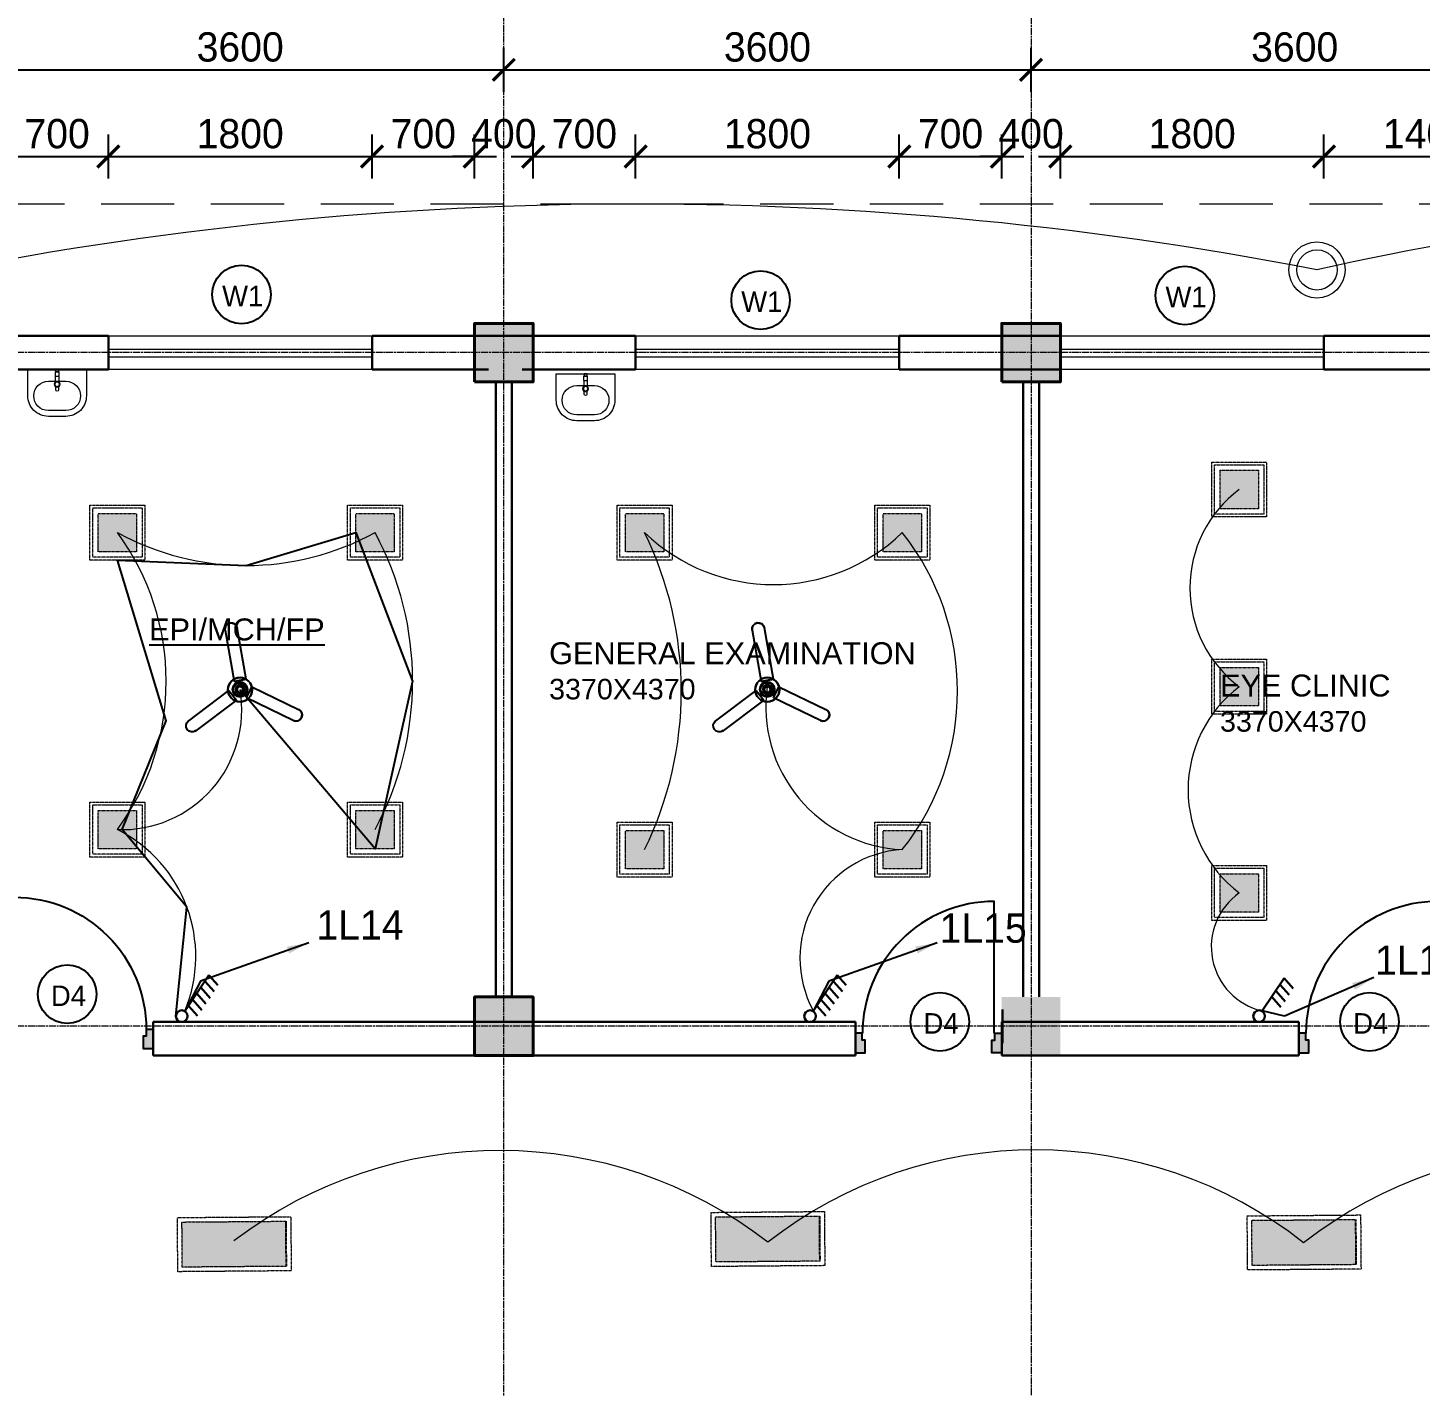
# Model space of a CAD drawing. Header units: inches. Extents: x -3071 to 2534411, y -17796 to 388172.
# Drawn here: x 1611101 to 1620608, y 361791 to 371067 of the extents above; entities that cross this region are included whole.
import ezdxf
from ezdxf.enums import TextEntityAlignment as Align

# ---------------------------------------------------------------- set-up
doc = ezdxf.new("R2010")
doc.units = ezdxf.units.IN
doc.header["$MEASUREMENT"] = 0
for name, pattern in [('ACAD_ISO08W100', [36, 24, -3, 6, -3]), ('CENTER', [2, 1.25, -0.25, 0.25, -0.25]), ('DASHED', [0.75, 0.5, -0.25])]:
    doc.linetypes.add(name, pattern=pattern)
for name, color, linetype, lineweight in [('001-Archi-Opening Tags', 14, 'Continuous', 25), ('001-Archi-Sanitary', 130, 'Continuous', 5), ('002-Archi- Opening', 90, 'Continuous', 25), ('1 LIGHT N SWITCH', 3, 'Continuous', 25), ('A .4 col', 5, 'Continuous', 40), ('A 0.13 dw', 3, 'Continuous', 13), ('A 0.13 IND DIM', 240, 'Continuous', 13), ('cen', 50, 'ACAD_ISO08W100', 5), ('conduit Light & fan City', 30, 'Continuous', 5), ('dotted line', 1, 'DASHED', 9), ('p1 walls stone outline', 4, 'Continuous', 30), ('Switches', 173, 'Continuous', 15), ('text', 7, 'Continuous', 25)]:
    doc.layers.add(name, color=color, linetype=linetype, lineweight=lineweight)
for name, color, linetype in [('1 x 4 recessed', 80, 'CENTER'), ('2 x 11 recessed', 60, 'CENTER'), ('ceilling fan', 3, 'Continuous'), ('emergencylight', 1, 'Continuous'), ('Wires', 1, 'Continuous')]:
    doc.layers.add(name, color=color, linetype=linetype)
doc.styles.add('AERIAL', font='arial.ttf', dxfattribs={"height": 10})
doc.styles.add('Archi 100', font='GOTHIC.TTF', dxfattribs={"height": 200})
doc.styles.add('CG', font='GOTHIC.TTF', dxfattribs={"height": 40})
doc.dimstyles.new('Archi 100', dxfattribs={"dimtxt": 200, "dimasz": 150, "dimexe": 150, "dimexo": 300, "dimgap": 50, "dimtad": 1, "dimdec": 0, "dimrnd": 5, "dimzin": 0, "dimdsep": 46, "dimtxsty": 'Archi 100', "dimblk": 'ARCHTICK', "dimcen": 0.09, "dimdle": 150, "dimclrd": 256, "dimclre": 256, "dimclrt": 256, "dimadec": 0, "dimazin": 0, "dimtfac": 1, "dimtdec": 0, "dimtix": 1, "dimtofl": 0, "dimtmove": 0, "dimatfit": 3, "dimfxl": 150, "dimfxlon": 1, "dimtolj": 1, "dimtzin": 0, "dimlwd": -1, "dimlwe": -1, "dimarcsym": 0})

# ---------------------------------------------------------------- blocks, each defined once
blk = doc.blocks.new('W2')
at = {"layer": 'A 0.13 dw'}
for points in [[(143910.2, 195588.6), (143910.2, 195358.6), (142110.3, 195358.6), (142110.3, 195588.6)], [(142110.3, 195445.8), (143910.2, 195445.8), (143910.2, 195495.8), (142110.3, 195495.8)]]:
    blk.add_lwpolyline(points, close=True, dxfattribs=at)
blk = doc.blocks.new('window tag')
blk.add_circle((0, 0), 200)
at = {"style": 'Archi 100', "flags": 1}
for tag, p in [('WIDTH', (15, 174.5)), ('HEIGHT', (-4.5, -348.5))]:
    blk.add_attdef(tag, p, '', height=200, dxfattribs=at)
at = {"style": 'Archi 100'}
blk.add_attdef('SYMBOL', text='', height=200, dxfattribs=at).set_placement((8, -10.5), align=Align.MIDDLE_CENTER)
blk = doc.blocks.new('tap bib short neck plan')
at = {"linetype": 'Continuous'}
blk.add_lwpolyline([(38.8, 10.5), (0, 10.5), (0, -10.5), (38.8, -10.5)], dxfattribs=at)
blk.add_lwpolyline([(74, -8.5), (94.9, -8.5, 1), (94.9, 8.5), (74, 8.5)], format="xyb", dxfattribs=at)
for radius in [20, 15]:
    blk.add_circle((55.9, 0), radius, dxfattribs=at)
blk = doc.blocks.new('washbasin plan 0400w with tap')
blk.add_lwpolyline([(60, 320, -0.312376), (60, 320), (-60, 320, 0.414214), (-200, 180), (-200, 0), (200, 0), (200, 180, 0.414214)], format="xyb", close=True)
blk.add_lwpolyline([(10.5, 80), (60, 80, 1), (60, 280), (-60, 280, 1), (-60, 80), (-10.5, 80)], format="xyb")
at = {"linetype": 'Continuous'}
for points in [[(-13.5, 45.1), (13.5, 45.1), (13.5, 15.1), (-13.5, 15.1)], [(-10.5, 15.1), (10.5, 15.1), (10.5, 0), (-10.5, 0)]]:
    blk.add_lwpolyline(points, close=True, dxfattribs=at)
at = {"ltscale": 100, "rotation": 90}
blk.add_blockref('tap bib short neck plan', (0, 45.1), dxfattribs=at)
blk = doc.blocks.new('*U718')
at = {"ltscale": 100}
for points in [[(5, 50), (5, -50), (55, -50), (55, 15), (40, 15), (40, 50)], [(745, 50), (745, -50), (695, -50), (695, 15), (710, 15), (710, 50)]]:
    blk.add_hatch(color=256, dxfattribs=at).paths.add_polyline_path(points)
blk.add_lwpolyline([(43, 50), (43, 716, -0.414214), (709, 50)], format="xyb", dxfattribs=at)
for points in [[(5, 50), (5, -50), (55, -50), (55, 15), (40, 15), (40, 50)], [(745, 50), (745, -50), (695, -50), (695, 15), (710, 15), (710, 50)]]:
    blk.add_lwpolyline(points, close=True)
blk = doc.blocks.new('_ArchTick')
at = {"color": 0, "linetype": 'ByBlock', "const_width": 0.15}
blk.add_lwpolyline([(-0.5, -0.5), (0.5, 0.5)], dxfattribs=at)
blk = doc.blocks.new('*D812')
at = {"transparency": 16777216}
for p, q in [((1610951.2, 370037.9), (1610951.2, 370337.9)), ((1611651.3, 370037.9), (1611651.3, 370337.9)), ((1610801.2, 370187.9), (1611801.3, 370187.9))]:
    blk.add_line(p, q, dxfattribs=at)
at = {"layer": 'Defpoints', "color": 0, "transparency": 16777216}
for p in [(1611651.3, 370187.9), (1610951.2, 369048.6), (1611651.3, 368963.6)]:
    blk.add_point(p, dxfattribs=at)
at = {"transparency": 16777216, "xscale": 150, "yscale": 150, "zscale": 150, "rotation": 180}
blk.add_blockref('_ArchTick', (1610951.2, 370187.9), dxfattribs=at)
at = {"transparency": 16777216, "xscale": 150, "yscale": 150, "zscale": 150}
blk.add_blockref('_ArchTick', (1611651.3, 370187.9), dxfattribs=at)
at = {"transparency": 16777216, "insert": (1611301.2, 370342.9), "char_height": 200, "attachment_point": 5, "style": 'Archi 100'}
blk.add_mtext('\\A1;700', dxfattribs=at)
blk = doc.blocks.new('*D813')
at = {"transparency": 16777216}
for p, q in [((1611651.3, 370037.9), (1611651.3, 370337.9)), ((1613451.2, 370037.9), (1613451.2, 370337.9)), ((1611501.3, 370187.9), (1613601.2, 370187.9))]:
    blk.add_line(p, q, dxfattribs=at)
at = {"layer": 'Defpoints', "color": 0, "transparency": 16777216}
for p in [(1613451.2, 370187.9), (1611651.3, 368963.6), (1613451.2, 368963.6)]:
    blk.add_point(p, dxfattribs=at)
at = {"transparency": 16777216, "xscale": 150, "yscale": 150, "zscale": 150, "rotation": 180}
blk.add_blockref('_ArchTick', (1611651.3, 370187.9), dxfattribs=at)
at = {"transparency": 16777216, "xscale": 150, "yscale": 150, "zscale": 150}
blk.add_blockref('_ArchTick', (1613451.2, 370187.9), dxfattribs=at)
at = {"transparency": 16777216, "insert": (1612551.2, 370342.9), "char_height": 200, "attachment_point": 5, "style": 'Archi 100'}
blk.add_mtext('\\A1;1800', dxfattribs=at)
blk = doc.blocks.new('*D814')
at = {"transparency": 16777216}
for p, q in [((1613451.2, 370037.9), (1613451.2, 370337.9)), ((1614151.2, 370037.9), (1614151.2, 370337.9)), ((1613301.2, 370187.9), (1614301.2, 370187.9))]:
    blk.add_line(p, q, dxfattribs=at)
at = {"layer": 'Defpoints', "color": 0, "transparency": 16777216}
for p in [(1614151.2, 370187.9), (1614151.2, 369048.6), (1613451.2, 368963.6)]:
    blk.add_point(p, dxfattribs=at)
at = {"transparency": 16777216, "xscale": 150, "yscale": 150, "zscale": 150, "rotation": 180}
blk.add_blockref('_ArchTick', (1613451.2, 370187.9), dxfattribs=at)
at = {"transparency": 16777216, "xscale": 150, "yscale": 150, "zscale": 150}
blk.add_blockref('_ArchTick', (1614151.2, 370187.9), dxfattribs=at)
at = {"transparency": 16777216, "insert": (1613801.2, 370342.9), "char_height": 200, "attachment_point": 5, "style": 'Archi 100'}
blk.add_mtext('\\A1;700', dxfattribs=at)
blk = doc.blocks.new('*D815')
at = {"transparency": 16777216}
for p, q in [((1614151.2, 370037.9), (1614151.2, 370337.9)), ((1614551.2, 370037.9), (1614551.2, 370337.9)), ((1614151.2, 370187.9), (1614001.2, 370187.9)), ((1614551.2, 370187.9), (1614701.2, 370187.9))]:
    blk.add_line(p, q, dxfattribs=at)
at = {"layer": 'Defpoints', "color": 0, "transparency": 16777216}
for p in [(1614551.2, 370187.9), (1614151.2, 369048.6), (1614551.2, 369048.6)]:
    blk.add_point(p, dxfattribs=at)
at = {"transparency": 16777216, "xscale": 150, "yscale": 150, "zscale": 150}
blk.add_blockref('_ArchTick', (1614151.2, 370187.9), dxfattribs=at)
at = {"transparency": 16777216, "xscale": 150, "yscale": 150, "zscale": 150, "rotation": 180}
blk.add_blockref('_ArchTick', (1614551.2, 370187.9), dxfattribs=at)
at = {"transparency": 16777216, "insert": (1614351.2, 370342.9), "char_height": 200, "attachment_point": 5, "style": 'Archi 100'}
blk.add_mtext('\\A1;400', dxfattribs=at)
blk = doc.blocks.new('*D816')
at = {"transparency": 16777216}
for p, q in [((1614551.2, 370037.9), (1614551.2, 370337.9)), ((1615251.2, 370037.9), (1615251.2, 370337.9)), ((1614401.2, 370187.9), (1615401.2, 370187.9))]:
    blk.add_line(p, q, dxfattribs=at)
at = {"layer": 'Defpoints', "color": 0, "transparency": 16777216}
for p in [(1615251.2, 370187.9), (1614551.2, 369048.6), (1615251.2, 368963.6)]:
    blk.add_point(p, dxfattribs=at)
at = {"transparency": 16777216, "xscale": 150, "yscale": 150, "zscale": 150, "rotation": 180}
blk.add_blockref('_ArchTick', (1614551.2, 370187.9), dxfattribs=at)
at = {"transparency": 16777216, "xscale": 150, "yscale": 150, "zscale": 150}
blk.add_blockref('_ArchTick', (1615251.2, 370187.9), dxfattribs=at)
at = {"transparency": 16777216, "insert": (1614901.2, 370342.9), "char_height": 200, "attachment_point": 5, "style": 'Archi 100'}
blk.add_mtext('\\A1;700', dxfattribs=at)
blk = doc.blocks.new('*D817')
at = {"transparency": 16777216}
for p, q in [((1615251.2, 370037.9), (1615251.2, 370337.9)), ((1617051.1, 370037.9), (1617051.1, 370337.9)), ((1615101.2, 370187.9), (1617201.1, 370187.9))]:
    blk.add_line(p, q, dxfattribs=at)
at = {"layer": 'Defpoints', "color": 0, "transparency": 16777216}
for p in [(1617051.1, 370187.9), (1615251.2, 368963.6), (1617051.1, 368963.6)]:
    blk.add_point(p, dxfattribs=at)
at = {"transparency": 16777216, "xscale": 150, "yscale": 150, "zscale": 150, "rotation": 180}
blk.add_blockref('_ArchTick', (1615251.2, 370187.9), dxfattribs=at)
at = {"transparency": 16777216, "xscale": 150, "yscale": 150, "zscale": 150}
blk.add_blockref('_ArchTick', (1617051.1, 370187.9), dxfattribs=at)
at = {"transparency": 16777216, "insert": (1616151.2, 370342.9), "char_height": 200, "attachment_point": 5, "style": 'Archi 100'}
blk.add_mtext('\\A1;1800', dxfattribs=at)
blk = doc.blocks.new('*D818')
at = {"transparency": 16777216}
for p, q in [((1617051.1, 370037.9), (1617051.1, 370337.9)), ((1617751.2, 370037.9), (1617751.2, 370337.9)), ((1616901.1, 370187.9), (1617901.2, 370187.9))]:
    blk.add_line(p, q, dxfattribs=at)
at = {"layer": 'Defpoints', "color": 0, "transparency": 16777216}
for p in [(1617751.2, 370187.9), (1617751.2, 369048.6), (1617051.1, 368963.6)]:
    blk.add_point(p, dxfattribs=at)
at = {"transparency": 16777216, "xscale": 150, "yscale": 150, "zscale": 150, "rotation": 180}
blk.add_blockref('_ArchTick', (1617051.1, 370187.9), dxfattribs=at)
at = {"transparency": 16777216, "xscale": 150, "yscale": 150, "zscale": 150}
blk.add_blockref('_ArchTick', (1617751.2, 370187.9), dxfattribs=at)
at = {"transparency": 16777216, "insert": (1617401.1, 370342.9), "char_height": 200, "attachment_point": 5, "style": 'Archi 100'}
blk.add_mtext('\\A1;700', dxfattribs=at)
blk = doc.blocks.new('*D819')
at = {"transparency": 16777216}
for p, q in [((1617751.2, 370037.9), (1617751.2, 370337.9)), ((1618151.2, 370037.9), (1618151.2, 370337.9)), ((1617751.2, 370187.9), (1617601.2, 370187.9)), ((1618151.2, 370187.9), (1618301.2, 370187.9))]:
    blk.add_line(p, q, dxfattribs=at)
at = {"layer": 'Defpoints', "color": 0, "transparency": 16777216}
for p in [(1618151.2, 370187.9), (1617751.2, 369048.6), (1618151.2, 369048.6)]:
    blk.add_point(p, dxfattribs=at)
at = {"transparency": 16777216, "xscale": 150, "yscale": 150, "zscale": 150}
blk.add_blockref('_ArchTick', (1617751.2, 370187.9), dxfattribs=at)
at = {"transparency": 16777216, "xscale": 150, "yscale": 150, "zscale": 150, "rotation": 180}
blk.add_blockref('_ArchTick', (1618151.2, 370187.9), dxfattribs=at)
at = {"transparency": 16777216, "insert": (1617951.2, 370342.9), "char_height": 200, "attachment_point": 5, "style": 'Archi 100'}
blk.add_mtext('\\A1;400', dxfattribs=at)
blk = doc.blocks.new('*D820')
at = {"transparency": 16777216}
for p, q in [((1618151.2, 370037.9), (1618151.2, 370337.9)), ((1619951, 370037.9), (1619951, 370337.9)), ((1618001.2, 370187.9), (1620101, 370187.9))]:
    blk.add_line(p, q, dxfattribs=at)
at = {"layer": 'Defpoints', "color": 0, "transparency": 16777216}
for p in [(1619951, 370187.9), (1618151.2, 369048.6), (1619951, 368963.6)]:
    blk.add_point(p, dxfattribs=at)
at = {"transparency": 16777216, "xscale": 150, "yscale": 150, "zscale": 150, "rotation": 180}
blk.add_blockref('_ArchTick', (1618151.2, 370187.9), dxfattribs=at)
at = {"transparency": 16777216, "xscale": 150, "yscale": 150, "zscale": 150}
blk.add_blockref('_ArchTick', (1619951, 370187.9), dxfattribs=at)
at = {"transparency": 16777216, "insert": (1619051.1, 370342.9), "char_height": 200, "attachment_point": 5, "style": 'Archi 100'}
blk.add_mtext('\\A1;1800', dxfattribs=at)
blk = doc.blocks.new('*D821')
at = {"transparency": 16777216}
for p, q in [((1619951, 370037.9), (1619951, 370337.9)), ((1621351.2, 370037.9), (1621351.2, 370337.9)), ((1619801, 370187.9), (1621501.2, 370187.9))]:
    blk.add_line(p, q, dxfattribs=at)
at = {"layer": 'Defpoints', "color": 0, "transparency": 16777216}
for p in [(1621351.2, 370187.9), (1621351.2, 369048.6), (1619951, 368963.6)]:
    blk.add_point(p, dxfattribs=at)
at = {"transparency": 16777216, "xscale": 150, "yscale": 150, "zscale": 150, "rotation": 180}
blk.add_blockref('_ArchTick', (1619951, 370187.9), dxfattribs=at)
at = {"transparency": 16777216, "xscale": 150, "yscale": 150, "zscale": 150}
blk.add_blockref('_ArchTick', (1621351.2, 370187.9), dxfattribs=at)
at = {"transparency": 16777216, "insert": (1620651.1, 370342.9), "char_height": 200, "attachment_point": 5, "style": 'Archi 100'}
blk.add_mtext('\\A1;1400', dxfattribs=at)
blk = doc.blocks.new('*D854')
at = {"transparency": 16777216}
for p, q in [((1610751.2, 370630.2), (1610751.2, 370930.2)), ((1614351.2, 370630.2), (1614351.2, 370930.2)), ((1610601.2, 370780.2), (1614501.2, 370780.2))]:
    blk.add_line(p, q, dxfattribs=at)
at = {"layer": 'Defpoints', "color": 0, "transparency": 16777216}
for p in [(1614351.2, 370780.2), (1610751.2, 369048.6), (1614351.2, 369048.6)]:
    blk.add_point(p, dxfattribs=at)
at = {"transparency": 16777216, "xscale": 150, "yscale": 150, "zscale": 150, "rotation": 180}
blk.add_blockref('_ArchTick', (1610751.2, 370780.2), dxfattribs=at)
at = {"transparency": 16777216, "xscale": 150, "yscale": 150, "zscale": 150}
blk.add_blockref('_ArchTick', (1614351.2, 370780.2), dxfattribs=at)
at = {"transparency": 16777216, "insert": (1612551.2, 370935.2), "char_height": 200, "attachment_point": 5, "style": 'Archi 100'}
blk.add_mtext('\\A1;3600', dxfattribs=at)
blk = doc.blocks.new('*D855')
at = {"transparency": 16777216}
for p, q in [((1614351.2, 370630.2), (1614351.2, 370930.2)), ((1617951.2, 370630.2), (1617951.2, 370930.2)), ((1614201.2, 370780.2), (1618101.2, 370780.2))]:
    blk.add_line(p, q, dxfattribs=at)
at = {"layer": 'Defpoints', "color": 0, "transparency": 16777216}
for p in [(1617951.2, 370780.2), (1614351.2, 369048.6), (1617951.2, 368146.3)]:
    blk.add_point(p, dxfattribs=at)
at = {"transparency": 16777216, "xscale": 150, "yscale": 150, "zscale": 150, "rotation": 180}
blk.add_blockref('_ArchTick', (1614351.2, 370780.2), dxfattribs=at)
at = {"transparency": 16777216, "xscale": 150, "yscale": 150, "zscale": 150}
blk.add_blockref('_ArchTick', (1617951.2, 370780.2), dxfattribs=at)
at = {"transparency": 16777216, "insert": (1616151.2, 370935.2), "char_height": 200, "attachment_point": 5, "style": 'Archi 100'}
blk.add_mtext('\\A1;3600', dxfattribs=at)
blk = doc.blocks.new('*D856')
at = {"transparency": 16777216}
for p, q in [((1617951.2, 370630.2), (1617951.2, 370930.2)), ((1621551.2, 370630.2), (1621551.2, 370930.2)), ((1617801.2, 370780.2), (1621701.2, 370780.2))]:
    blk.add_line(p, q, dxfattribs=at)
at = {"layer": 'Defpoints', "color": 0, "transparency": 16777216}
for p in [(1621551.2, 370780.2), (1617951.2, 369048.6), (1621551.2, 369048.6)]:
    blk.add_point(p, dxfattribs=at)
at = {"transparency": 16777216, "xscale": 150, "yscale": 150, "zscale": 150, "rotation": 180}
blk.add_blockref('_ArchTick', (1617951.2, 370780.2), dxfattribs=at)
at = {"transparency": 16777216, "xscale": 150, "yscale": 150, "zscale": 150}
blk.add_blockref('_ArchTick', (1621551.2, 370780.2), dxfattribs=at)
at = {"transparency": 16777216, "insert": (1619751.2, 370935.2), "char_height": 200, "attachment_point": 5, "style": 'Archi 100'}
blk.add_mtext('\\A1;3600', dxfattribs=at)
blk = doc.blocks.new('*D865')
at = {"transparency": 16777216}
for p, q in [((1610551.2, 371210), (1610551.2, 371510)), ((1649601.2, 371210), (1649601.2, 371510)), ((1610401.2, 371360), (1649751.2, 371360))]:
    blk.add_line(p, q, dxfattribs=at)
at = {"layer": 'Defpoints', "color": 0, "transparency": 16777216}
for p in [(1649601.2, 371360), (1610551.2, 369048.6), (1649601.2, 369048.6)]:
    blk.add_point(p, dxfattribs=at)
at = {"transparency": 16777216, "xscale": 150, "yscale": 150, "zscale": 150, "rotation": 180}
blk.add_blockref('_ArchTick', (1610551.2, 371360), dxfattribs=at)
at = {"transparency": 16777216, "xscale": 150, "yscale": 150, "zscale": 150}
blk.add_blockref('_ArchTick', (1649601.2, 371360), dxfattribs=at)
at = {"transparency": 16777216, "insert": (1630076.2, 371515.1), "char_height": 200, "attachment_point": 5, "style": 'Archi 100'}
blk.add_mtext('\\A1;39050', dxfattribs=at)
blk = doc.blocks.new('*D922')
at = {"transparency": 16777216}
for p, q in [((1652081.4, 369048.6), (1652081.4, 369198.6)), ((1651931.4, 369048.6), (1652231.4, 369048.6)), ((1651931.4, 368667.8), (1652231.4, 368667.8)), ((1652081.4, 368667.8), (1652081.4, 368517.8))]:
    blk.add_line(p, q, dxfattribs=at)
at = {"layer": 'Defpoints', "color": 0, "transparency": 16777216}
for p in [(1649601.2, 369048.6), (0, 368667.8), (1652081.4, 368667.8)]:
    blk.add_point(p, dxfattribs=at)
at = {"transparency": 16777216, "xscale": 150, "yscale": 150, "zscale": 150}
for p, rotation in [((1652081.4, 369048.6), 270), ((1652081.4, 368667.8), 90)]:
    blk.add_blockref('_ArchTick', p, dxfattribs=dict(at, rotation=rotation))
at = {"transparency": 16777216, "insert": (1651926.3, 368858.2), "char_height": 200, "attachment_point": 5, "rotation": 90, "style": 'Archi 100'}
blk.add_mtext('\\A1;380', dxfattribs=at)
blk = doc.blocks.new('*D923')
at = {"transparency": 16777216}
for p, q in [((2480.2, 368817.8), (2480.2, 364298.6)), ((2330.2, 368667.8), (2630.2, 368667.8)), ((2630.2, 364448.6), (2330.2, 364448.6))]:
    blk.add_line(p, q, dxfattribs=at)
at = {"layer": 'Defpoints', "color": 0, "transparency": 16777216}
for p in [(0, 368667.8), (2480.2, 364448.6), (1649601.2, 364448.6)]:
    blk.add_point(p, dxfattribs=at)
at = {"transparency": 16777216, "xscale": 150, "yscale": 150, "zscale": 150}
for p, rotation in [((2480.2, 368667.8), 90), ((2480.2, 364448.6), 270)]:
    blk.add_blockref('_ArchTick', p, dxfattribs=dict(at, rotation=rotation))
at = {"transparency": 16777216, "insert": (2325.2, 366558.2), "char_height": 200, "attachment_point": 5, "rotation": 90, "style": 'Archi 100'}
blk.add_mtext('\\A1;4220', dxfattribs=at)
blk = doc.blocks.new('*D1158')
at = {"transparency": 16777216}
for p, q in [((1765923.7, 369050.2), (1765923.7, 369200.2)), ((1765773.7, 369050.2), (1766073.7, 369050.2)), ((1765773.7, 368669.3), (1766073.7, 368669.3)), ((1765923.7, 368669.3), (1765923.7, 368519.3))]:
    blk.add_line(p, q, dxfattribs=at)
at = {"layer": 'Defpoints', "color": 0, "transparency": 16777216}
for p in [(1764300.5, 369050.2), (0, 368669.3), (1765923.7, 368669.3)]:
    blk.add_point(p, dxfattribs=at)
at = {"transparency": 16777216, "xscale": 150, "yscale": 150, "zscale": 150}
for p, rotation in [((1765923.7, 369050.2), 270), ((1765923.7, 368669.3), 90)]:
    blk.add_blockref('_ArchTick', p, dxfattribs=dict(at, rotation=rotation))
at = {"transparency": 16777216, "insert": (1765768.6, 368859.8), "char_height": 200, "attachment_point": 5, "rotation": 90, "style": 'Archi 100'}
blk.add_mtext('\\A1;380', dxfattribs=at)
blk = doc.blocks.new('*D1159')
at = {"transparency": 16777216}
for p, q in [((1623.2, 368819.3), (1623.2, 364300.2)), ((1473.2, 368669.3), (1773.2, 368669.3)), ((1773.2, 364450.2), (1473.2, 364450.2))]:
    blk.add_line(p, q, dxfattribs=at)
at = {"layer": 'Defpoints', "color": 0, "transparency": 16777216}
for p in [(0, 368669.3), (1623.2, 364450.2), (1764300.5, 364450.2)]:
    blk.add_point(p, dxfattribs=at)
at = {"transparency": 16777216, "xscale": 150, "yscale": 150, "zscale": 150}
for p, rotation in [((1623.2, 368669.3), 90), ((1623.2, 364450.2), 270)]:
    blk.add_blockref('_ArchTick', p, dxfattribs=dict(at, rotation=rotation))
at = {"transparency": 16777216, "insert": (1468.2, 366559.8), "char_height": 200, "attachment_point": 5, "rotation": 90, "style": 'Archi 100'}
blk.add_mtext('\\A1;4220', dxfattribs=at)
blk = doc.blocks.new('1by1 15w')
at = {"layer": '2 x 11 recessed', "lineweight": 0, "true_color": 0xffffff}
h = blk.add_hatch(dxfattribs=at)
h.set_pattern_fill('DOTS', scale=7.6)
h.set_pattern_definition([(0, (-24150.00014, -28906.40267), (0.2375, 0.475), [0, -0.475])])
h.paths.add_polyline_path([(111699.2, 133932.3), (111912, 133932.3), (111912, 133719.5), (111699.2, 133719.5)])
at = {"layer": '2 x 11 recessed', "lineweight": 0}
for points in [[(111653.6, 133977.9), (111957.6, 133977.9), (111957.6, 133673.9), (111653.6, 133673.9)], [(111668.8, 133962.7), (111942.4, 133962.7), (111942.4, 133689.1), (111668.8, 133689.1)], [(111699.2, 133932.3), (111912, 133932.3), (111912, 133719.5), (111699.2, 133719.5)]]:
    blk.add_lwpolyline(points, close=True, dxfattribs=at)
blk = doc.blocks.new('2 ft panel')
at = {"layer": '1 x 4 recessed', "lineweight": 0}
h = blk.add_hatch(dxfattribs=at)
h.set_pattern_fill('AR-SAND', color=256, scale=6.25)
h.set_pattern_definition([(37.5, (-417982.219, 97562.351), (-0.39370849, 12.04264856), [0, -9.5, 0, -10.625, 0, -10.15625]), (7.5, (-417982.219, 97562.351), (11.0611044, 17.6384129), [0, -5.125, 0, -8.5625, 0, -3.28125]), (327.5, (-417989.906, 97562.351), (19.46338664, 0.03536908), [0, -3.125, 0, -11.25, 0, -14.6875]), (317.5, (-417989.906, 97562.351), (18.7882913, 5.4854723), [0, -1.5625, 0, -7.375, 0, -8.4375])])
h.paths.add_polyline_path([(287.5, -125), (287.5, 125), (-287.5, 125), (-287.5, -125)])
at = {"layer": '1 x 4 recessed'}
blk.add_line((287.5, 125), (287.5, -125), dxfattribs=at)
at = {"layer": '1 x 4 recessed', "lineweight": 0}
for points in [[(315.6, -150), (-312.5, -150), (-312.5, 150), (315.6, 150)], [(287.5, -125), (-287.5, -125), (-287.5, 125), (287.5, 125)], [(315.6, 150), (315.6, -150)]]:
    blk.add_lwpolyline(points, dxfattribs=at)
blk = doc.blocks.new('6gang switch')
at = {"layer": 'Switches', "lineweight": 30}
for p, q in [((1.74, 2.08), (6.46, 9.17)), ((6.46, 9.17), (8.21, 7.17)), ((4.07, 5.54), (5.83, 3.54)), ((4.95, 6.67), (6.71, 4.66)), ((5.7, 7.92), (7.46, 5.92)), ((2.44, 3.16), (4.2, 1.16)), ((3.32, 4.29), (5.08, 2.28))]:
    blk.add_line(p, q, dxfattribs=at)
blk.add_circle((1.13, 1.13), 1.13, dxfattribs=at)
blk = doc.blocks.new('CEILING FAN')
at = {"color": 3, "extrusion": (-0.984895, -0.173153, 0)}
for p, q in [((106626.4, -145944.4, -77.9), (106626.4, -145944.4, -75.8)), ((106626.4, -145944.4, -77.9), (106646.3, -146057.8, -77.9)), ((106646.3, -146057.8, -77.9), (106646.3, -146057.8, -75.8))]:
    blk.add_line(p, q, dxfattribs=at)
at = {"color": 3}
for p, q in [((106626.4, -145944.4, -77.9), (106626.4, -145944.4, -75.8)), ((106653.1, -145939.7, -77.9), (106653.1, -145939.7, -75.8)), ((106673, -146053.1, -75.8), (106646.3, -146057.8, -75.8)), ((106543.3, -146147, -75.8), (106635.2, -146077.5, -75.8)), ((106635.2, -146077.5, -75.8), (106651.6, -146099.2, -75.8)), ((106673.6, -146093.9, -75.8), (106685.4, -146069.5, -75.8)), ((106651.6, -146099.2, -75.8), (106559.7, -146168.6, -75.8)), ((106777.3, -146144.1, -75.8), (106673.6, -146093.9, -75.8)), ((106789.1, -146119.7, -77.9), (106789.1, -146119.7, -75.8))]:
    blk.add_line(p, q, dxfattribs=at)
at = {"color": 3, "extrusion": (0.984895, 0.173153, 0)}
for p, q in [((106653.1, -145939.7, -77.9), (106653.1, -145939.7, -75.8)), ((106673, -146053.1, -77.9), (106673, -146053.1, -75.8))]:
    blk.add_line(p, q, dxfattribs=at)
at = {"color": 3, "extrusion": (0, 0, -1)}
for p, q in [((106673, -146053.1, -77.9), (106653.1, -145939.7, -77.9)), ((106646.3, -146057.8, -77.9), (106673, -146053.1, -77.9)), ((106543.3, -146147, -77.9), (106635.2, -146077.5, -77.9)), ((106635.2, -146077.5, -77.9), (106651.6, -146099.2, -77.9)), ((106673.6, -146093.9, -77.9), (106685.4, -146069.5, -77.9)), ((106651.6, -146099.2, -77.9), (106559.7, -146168.6, -77.9)), ((106777.3, -146144.1, -77.9), (106673.6, -146093.9, -77.9))]:
    blk.add_line(p, q, dxfattribs=at)
at = {"color": 3, "extrusion": (0.173153, -0.984895, 0)}
for p, q in [((106673, -146053.1, -75.8), (106646.3, -146057.8, -75.8)), ((106646.3, -146057.8, -77.9), (106673, -146053.1, -77.9)), ((106646.3, -146057.8, -77.9), (106646.3, -146057.8, -75.8)), ((106673, -146053.1, -77.9), (106673, -146053.1, -75.8))]:
    blk.add_line(p, q, dxfattribs=at)
at = {"color": 3, "extrusion": (-0.602909, 0.79781, 0)}
for p, q in [((106543.3, -146147, -75.8), (106635.2, -146077.5, -75.8)), ((106543.3, -146147, -77.9), (106635.2, -146077.5, -77.9)), ((106635.2, -146077.5, -77.9), (106635.2, -146077.5, -75.8))]:
    blk.add_line(p, q, dxfattribs=at)
at = {"color": 3, "extrusion": (0.79781, 0.602909, 0)}
for p, q in [((106635.2, -146077.5, -75.8), (106651.6, -146099.2, -75.8)), ((106635.2, -146077.5, -77.9), (106635.2, -146077.5, -75.8)), ((106635.2, -146077.5, -77.9), (106651.6, -146099.2, -77.9)), ((106651.6, -146099.2, -77.9), (106651.6, -146099.2, -75.8))]:
    blk.add_line(p, q, dxfattribs=at)
at = {"color": 3, "extrusion": (-0.900152, 0.435576, 0)}
for p, q in [((106673.6, -146093.9, -75.8), (106685.4, -146069.5, -75.8)), ((106673.6, -146093.9, -77.9), (106685.4, -146069.5, -77.9)), ((106685.4, -146069.5, -77.9), (106685.4, -146069.5, -75.8)), ((106673.6, -146093.9, -77.9), (106673.6, -146093.9, -75.8))]:
    blk.add_line(p, q, dxfattribs=at)
at = {"color": 3, "extrusion": (0.435576, 0.900152, 0)}
for p, q in [((106685.4, -146069.5, -77.9), (106685.4, -146069.5, -75.8)), ((106685.4, -146069.5, -77.9), (106789.1, -146119.7, -77.9)), ((106789.1, -146119.7, -77.9), (106789.1, -146119.7, -75.8))]:
    blk.add_line(p, q, dxfattribs=at)
at = {"color": 3, "extrusion": (0.602909, -0.79781, 0)}
for p, q in [((106651.6, -146099.2, -75.8), (106559.7, -146168.6, -75.8)), ((106651.6, -146099.2, -77.9), (106559.7, -146168.6, -77.9)), ((106651.6, -146099.2, -77.9), (106651.6, -146099.2, -75.8)), ((106561.9, -146166.6, -2.2), (106561.9, -146166.6, -0.2))]:
    blk.add_line(p, q, dxfattribs=at)
at = {"color": 3, "extrusion": (-0.435576, -0.900152, 0)}
for p, q in [((106777.3, -146144.1, -75.8), (106673.6, -146093.9, -75.8)), ((106673.6, -146093.9, -77.9), (106673.6, -146093.9, -75.8)), ((106777.3, -146144.1, -77.9), (106673.6, -146093.9, -77.9))]:
    blk.add_line(p, q, dxfattribs=at)
at = {"color": 3}
for centre, radius in [((106659.6, -146076.1, -70.9), 26.7), ((106659.6, -146076.1, -81.1), 26.7), ((106659.6, -146076.1, 0.2), 6.78)]:
    blk.add_circle(centre, radius, dxfattribs=at)
at = {"color": 3, "extrusion": (0, 0, -1)}
for centre, radius in [((-106659.6, -146076.1, 81.1), 26.7), ((-106659.6, -146076.1, 70.9), 26.7), ((-106659.6, -146076.1, 81.1), 6.78), ((-106659.6, -146076.1, 81.1), 6.78)]:
    blk.add_circle(centre, radius, dxfattribs=at)
at = {"color": 3, "extrusion": (-0.024462, -1e-16, 0.999701)}
for centre, radius in [((146075.5, 106627.9, -2592.9), 16.3), ((146075.2, 106627.9, -2592.9), 14.5), ((146075.2, 106627.9, -2592.9), 14.5), ((146075.5, 106627.9, -2614.6), 8.13)]:
    blk.add_circle(centre, radius, dxfattribs=at)
at = {"color": 3, "extrusion": (0.024462, 1e-16, -0.999701)}
for centre, radius in [((-146075.5, 106627.9, 2592.9), 16.3), ((-146075.7, 106627.9, 2609.1), 10.2), ((-146075.3, 106627.9, 2609.1), 9.08), ((-146075.2, 106627.9, 2614.6), 7.26)]:
    blk.add_circle(centre, radius, dxfattribs=at)
at = {"color": 3, "extrusion": (0.024462, 0, -0.999701)}
blk.add_circle((-146075.3, 106627.9, 2609.1), 6.78, dxfattribs=at)
at = {"color": 3, "extrusion": (0, 0, -1)}
for centre, start, end in [((-106639.7, -145942, 77.9), 350.0288, 170.0288), ((-106639.7, -145942, 75.8), 350.0288, 170.0288), ((-106783.2, -146131.9, 75.8), 115.822, 295.822), ((-106783.2, -146131.9, 77.9), 115.822, 295.822), ((-106783.2, -146131.9, 77.9), 115.822, 295.822), ((-106553.7, -146155.7, 2.2), 232.9215, 52.9215)]:
    blk.add_arc(centre, 13.6, start, end, dxfattribs=at)
at = {"color": 3}
for centre, start, end in [((106639.7, -145942, -75.8), 9.9712, 189.9712), ((106639.7, -145942, -77.9), 9.9712, 189.9712), ((106783.2, -146131.9, -75.8), 244.178, 64.178)]:
    blk.add_arc(centre, 13.6, start, end, dxfattribs=at)
blk = doc.blocks.new('4 WAY')
at = {"layer": 'Switches', "lineweight": 30}
for p, q in [((1.76, 2.13), (6.02, 8.52)), ((6.02, 8.52), (7.78, 6.51)), ((4.51, 6.01), (6.27, 4.01)), ((5.27, 7.27), (7.02, 5.26)), ((3.64, 4.89), (5.39, 2.88))]:
    blk.add_line(p, q, dxfattribs=at)
blk.add_circle((1.13, 1.13), 1.13, dxfattribs=at)
blk = doc.blocks.new('emergency')
at = {"layer": 'conduit Light & fan City'}
for radius in [128, 91.5]:
    blk.add_circle((0, 0), radius, dxfattribs=at)

msp = doc.modelspace()

# ---------------------------------------------------------------- hatches: boundary and pattern name
at = {"layer": 'A .4 col', "linetype": 'Continuous'}
h = msp.add_hatch(color=256, dxfattribs=at)
h.dxf.hatch_style = 1
h.paths.add_polyline_path([(1614151.17, 368648.63), (1614551.17, 368648.63), (1614551.17, 369048.63), (1614151.17, 369048.63)])
h = msp.add_hatch(color=256, dxfattribs=at)
h.dxf.hatch_style = 1
h.paths.add_polyline_path([(1617751.17, 368648.63), (1618151.17, 368648.63), (1618151.17, 369048.63), (1617751.17, 369048.63)])
h = msp.add_hatch(color=256, dxfattribs=at)
h.dxf.hatch_style = 1
h.paths.add_polyline_path([(1614151.17, 364048.63), (1614551.17, 364048.63), (1614551.17, 364448.63), (1614151.17, 364448.63)])
h = msp.add_hatch(color=256, dxfattribs=at)
h.dxf.hatch_style = 1
h.paths.add_polyline_path([(1617751.17, 364048.63), (1618151.17, 364048.63), (1618151.17, 364448.63), (1617751.17, 364448.63)])

# ---------------------------------------------------------------- linework, layer by layer
for points in [[(1614151.17, 368648.63), (1614551.17, 368648.63), (1614551.17, 369048.63), (1614151.17, 369048.63)], [(1617751.17, 368648.63), (1618151.17, 368648.63), (1618151.17, 369048.63), (1617751.17, 369048.63)], [(1614151.17, 364048.63), (1614551.17, 364048.63), (1614551.17, 364448.63), (1614151.17, 364448.63)]]:
    msp.add_lwpolyline(points, close=True, dxfattribs=at)
at = {"layer": 'cen', "ltscale": 2}
for p, q in [((1614351.17, 347493.99), (1614351.17, 372764.54)), ((1617951.17, 372579.01), (1617951.17, 358998.63)), ((1653916.17, 368848.63), (1606236.17, 368848.63)), ((1653916.17, 364248.63), (1606236.17, 364248.63))]:
    msp.add_line(p, q, dxfattribs=at)
at = {"layer": 'Defpoints'}
msp.add_lwpolyline([(1612112.27, 364317.97), (1612187.07, 365062.2), (1611744.48, 365591.2), (1612045.51, 366334.07), (1611712.33, 367432.53), (1612592.16, 367395.12), (1613340.84, 367619.88), (1613728.49, 366605.86), (1613471.98, 365460.69), (1612550.06, 366546.79)], dxfattribs=at)
at = {"layer": 'dotted line', "ltscale": 1000}
msp.add_line((1630101.17, 369863.63), (1609424.36, 369863.63), dxfattribs=at)
at = {"layer": 'p1 walls stone outline'}
for p, q in [((1611651.17, 368963.63), (1610951.17, 368963.63)), ((1611651.17, 368733.63), (1611651.17, 368963.63)), ((1614151.21, 368963.63), (1613451.17, 368963.63)), ((1613451.17, 368963.63), (1613451.17, 368733.63)), ((1615251.23, 368963.63), (1614151.17, 368963.63)), ((1614151.17, 368733.63), (1614151.17, 368963.63)), ((1614151.17, 368733.63), (1614151.17, 368963.63)), ((1615251.23, 368963.63), (1615251.23, 368733.63)), ((1618151.17, 368963.63), (1617051.11, 368963.63)), ((1617051.11, 368733.63), (1617051.11, 368963.63)), ((1618151.17, 368733.63), (1618151.17, 368963.63)), ((1618151.17, 368963.63), (1618151.17, 368733.63)), ((1618151.17, 368963.63), (1618151.17, 368963.63)), ((1618151.17, 368733.63), (1618151.17, 368963.63)), ((1621751.17, 368963.63), (1619951.05, 368963.63)), ((1619951.05, 368733.63), (1619951.05, 368963.63)), ((1611651.17, 368733.63), (1610951.17, 368733.63)), ((1614151.21, 368733.63), (1613451.17, 368733.63)), ((1614246.17, 368733.63), (1614151.17, 368733.63)), ((1615251.23, 368733.63), (1614476.17, 368733.63)), ((1618151.17, 368733.63), (1617051.11, 368733.63)), ((1618151.17, 368733.63), (1618066.17, 368733.63)), ((1621751.17, 368733.63), (1619951.05, 368733.63)), ((1614296.17, 368648.63), (1614296.17, 364448.63)), ((1614406.17, 368648.63), (1614406.17, 364448.63)), ((1617896.17, 368648.63), (1617896.17, 364448.63)), ((1618006.17, 368648.63), (1618006.17, 364448.63)), ((1617756.22, 364133.63), (1617756.22, 364363.77)), ((1611957.92, 364278.63), (1616751.22, 364278.63)), ((1611957.92, 364278.63), (1611957.92, 364048.63)), ((1616751.22, 364048.63), (1616751.22, 364278.63)), ((1617751.22, 364048.63), (1617751.22, 364278.63)), ((1617751.22, 364278.63), (1619779.25, 364278.63)), ((1619779.25, 364278.63), (1619779.25, 364048.63)), ((1611957.92, 364048.63), (1616751.22, 364048.63)), ((1617751.22, 364048.63), (1619779.25, 364048.63))]:
    msp.add_line(p, q, dxfattribs=at)
at = {"layer": 'Wires', "lineweight": 9}
for centre, radius, start, end in [((1615246.14, 345540.82), 24322.81, 78.961504, 102.372819), ((1623900.37, 351942.5), 17922.55, 77.113231, 102.886769), ((1619875.79, 367240.95), 840.73, 126.791534, 233.208466), ((1610335.86, 366605.86), 1709.65, 323.621618, 36.378382), ((1612592.16, 369229.51), 1834.4, 241.33896, 298.66104), ((1611595.91, 366605.86), 2132.58, 331.60866, 28.39134), ((1616192.16, 368533.64), 1268.48, 226.083913, 313.916087), ((1613098.76, 366537.49), 2464.04, 333.94226, 26.05774), ((1615704.64, 366537.49), 1743.9, 321.634731, 38.365269), ((1611744.48, 366408.56), 817.35, 267.746096, 9.737078), ((1617115.87, 366429.73), 975.62, 171.867765, 267.421986), ((1619908.17, 365863.48), 884.92, 127.271657, 232.728343), ((1611277.65, 364724.63), 970.04, 337.350422, 63.377963), ((1617116.43, 364712.57), 743.85, 93.425395, 208.527707), ((1619632.08, 364791.41), 450.37, 125.231095, 256.803472), ((1614325.16, 360416.38), 2983.24, 52.200817, 127.532606), ((1617980.09, 360443.1), 2961, 51.774217, 128.087033), ((1621662.54, 360404.56), 3002.51, 52.137682, 128.042685)]:
    msp.add_arc(centre, radius, start, end, dxfattribs=at)

# ---------------------------------------------------------------- block references
at = {"layer": '001-Archi-Opening Tags'}
ref = msp.add_blockref('window tag', (1612560.18, 369246.26), dxfattribs=at)
ref.add_attrib('SYMBOL', 'W1', dxfattribs={"layer": '0', "height": 140, "style": 'CG'}).set_placement((1612568.18, 369235.76), align=Align.MIDDLE_CENTER)
ref = msp.add_blockref('window tag', (1619001.42, 369239.43), dxfattribs=at)
ref.add_attrib('SYMBOL', 'W1', dxfattribs={"layer": '0', "height": 140, "style": 'CG'}).set_placement((1619009.42, 369228.93), align=Align.MIDDLE_CENTER)
ref = msp.add_blockref('window tag', (1616104.55, 369207.25), dxfattribs=at)
ref.add_attrib('SYMBOL', 'W1', dxfattribs={"layer": '0', "height": 140, "style": 'CG'}).set_placement((1616112.55, 369196.75), align=Align.MIDDLE_CENTER)
ref = msp.add_blockref('window tag', (1611370.42, 364467.2), dxfattribs=at)
ref.add_attrib('SYMBOL', 'D4', dxfattribs={"layer": '0', "height": 140, "style": 'CG'}).set_placement((1611378.42, 364456.7), align=Align.MIDDLE_CENTER)
ref = msp.add_blockref('window tag', (1617328.73, 364278.63), dxfattribs=at)
ref.add_attrib('SYMBOL', 'D4', dxfattribs={"layer": '0', "height": 140, "style": 'CG'}).set_placement((1617336.73, 364268.13), align=Align.MIDDLE_CENTER)
ref = msp.add_blockref('window tag', (1620262.32, 364278.63), dxfattribs=at)
ref.add_attrib('SYMBOL', 'D4', dxfattribs={"layer": '0', "height": 140, "style": 'CG'}).set_placement((1620270.32, 364268.13), align=Align.MIDDLE_CENTER)
at = {"layer": '001-Archi-Sanitary', "xscale": -1, "rotation": 180}
for p in [(1611301.17, 368733.63), (1614909.16, 368703.63)]:
    msp.add_blockref('washbasin plan 0400w with tap', p, dxfattribs=at)
at = {"layer": '002-Archi- Opening', "yscale": 1.351351351346239, "zscale": 1.351351351346239}
for p, xscale in [((1610951.17, 364161.89), 1.351351351346239), ((1617757.98, 364133.63), -1.351351351346239), ((1620786, 364133.63), -1.351351351346239)]:
    msp.add_blockref('*U718', p, dxfattribs=dict(at, xscale=xscale))
at = {"layer": '1 LIGHT N SWITCH', "xscale": 3.090980253980554, "yscale": 3.090980253980554, "zscale": 3.090980253980554}
for p in [(1282867.28, 818065.17, 16.75), (1286467.28, 818065.17, 16.75)]:
    msp.add_blockref('CEILING FAN', p, dxfattribs=at)
at = {"layer": '1 x 4 recessed', "xscale": 1.232584708463633, "yscale": 1.232584708463633, "zscale": 1.232584708463633}
for p in [(1481562.45, 202962.43), (1473902.51, 202668.07), (1475662.17, 202668.07), (1477502.51, 202668.07), (1479262.17, 202668.07), (1481562.45, 201615.87), (1473902.51, 200640.03), (1475662.17, 200640.03), (1477502.51, 200503.29), (1479262.17, 200503.29), (1481562.45, 200207.48)]:
    msp.add_blockref('1by1 15w', p, dxfattribs=at)
at = {"layer": '1 x 4 recessed', "xscale": 1.232584708463637, "yscale": 1.232584708463637, "zscale": 1.232584708463637, "rotation": 0.4480127828097937}
for p in [(1616152.37, 362795.59), (1619813.45, 362771.97), (1612508.93, 362760.34)]:
    msp.add_blockref('2 ft panel', p, dxfattribs=at)
at = {"layer": 'A 0.13 IND DIM'}
for p in [(1469541.02, 173375.03), (1473140.96, 173375.03), (1476040.9, 173375.03)]:
    msp.add_blockref('W2', p, dxfattribs=at)
at = {"layer": 'ceilling fan', "lineweight": -3, "xscale": 34.89373264493602, "yscale": 34.89373264493602, "zscale": 34.89373264493602}
msp.add_blockref('4 WAY', (1619468.02, 364278.63), dxfattribs=at)
at = {"layer": 'conduit Light & fan City', "xscale": 34.89373264493602, "yscale": 34.89373264493602, "zscale": 34.89373264493602}
for p in [(1612112.27, 364278.63), (1616402.28, 364278.63)]:
    msp.add_blockref('6gang switch', p, dxfattribs=at)
at = {"layer": 'emergencylight', "xscale": 1.5, "yscale": 1.5, "zscale": 1.5}
msp.add_blockref('emergency', (1619903.19, 369413.63), dxfattribs=at)

# ---------------------------------------------------------------- texts
at = {"layer": 'text', "insert": (1612040.5, 367033.54), "char_height": 150, "attachment_point": 1, "style": 'AERIAL'}
msp.add_mtext_dynamic_manual_height_columns('\\pxqc;{\\LEPI/MCH/FP}', width=976, gutter_width=1000, heights=[0], dxfattribs=at)
at = {"layer": 'text', "char_height": 150, "attachment_point": 1, "style": 'AERIAL'}
for s, insert, width in [('GENERAL EXAMINATION{\\H0.75x;  \\H1.244x;   3370X4370}', (1614660.27, 366871.11, 0), 3139.2948), ('EYE CLINIC{\\H0.75x;    \\H1.244x;   3370X4370}', (1619241.15, 366650.52), 1626.5744)]:
    msp.add_mtext(s, dxfattribs=dict(at, insert=insert, width=width))
at = {"layer": 'Wires', "lineweight": 9, "char_height": 200, "attachment_point": 1, "style": 'CG'}
for s, insert in [('1L14', (1613072, 365040.14)), ('1L15', (1617326.54, 365019.08)), ('1L16', (1620299.78, 364799.93))]:
    msp.add_mtext_dynamic_manual_height_columns(s, width=291.9664, gutter_width=300, heights=[0], dxfattribs=dict(at, insert=insert))

# ---------------------------------------------------------------- dimensions: what is measured, and where the dimension line sits
for base, p1, p2, picture, middle in [((1649601.17, 371360.03), (1610551.17, 369048.63), (1649601.17, 369048.63), '*D865', (1630076.17, 371515.06)), ((1614351.17, 370780.17), (1610751.17, 369048.63), (1614351.17, 369048.63), '*D854', (1612551.17, 370935.2)), ((1617951.17, 370780.17), (1614351.17, 369048.63), (1617951.17, 368146.3), '*D855', (1616151.17, 370935.2)), ((1621551.17, 370780.17), (1617951.17, 369048.63), (1621551.17, 369048.63), '*D856', (1619751.17, 370935.2))]:
    dim = msp.add_linear_dim(base=base, p1=p1, p2=p2, dimstyle='Archi 100')
    dim.commit()
    dim.dimension.update_dxf_attribs({"geometry": picture, "text_midpoint": middle})
for base, p1, p2, picture, middle in [((1611651.28, 370187.87), (1610951.17, 369048.63), (1611651.28, 368963.63), '*D812', (1611301.23, 370342.9)), ((1613451.17, 370187.87), (1611651.28, 368963.63), (1613451.17, 368963.63), '*D813', (1612551.23, 370342.9)), ((1614151.17, 370187.87), (1613451.17, 368963.63), (1614151.17, 369048.63), '*D814', (1613801.17, 370342.9)), ((1614551.17, 370187.87), (1614151.17, 369048.63), (1614551.17, 369048.63), '*D815', (1614351.17, 370342.9)), ((1615251.23, 370187.87), (1614551.17, 369048.63), (1615251.23, 368963.63), '*D816', (1614901.2, 370342.9)), ((1617051.11, 370187.87), (1615251.23, 368963.63), (1617051.11, 368963.63), '*D817', (1616151.17, 370342.9)), ((1617751.17, 370187.87), (1617051.11, 368963.63), (1617751.17, 369048.63), '*D818', (1617401.14, 370342.9)), ((1618151.17, 370187.87), (1617751.17, 369048.63), (1618151.17, 369048.63), '*D819', (1617951.17, 370342.9)), ((1619951.05, 370187.87), (1618151.17, 369048.63), (1619951.05, 368963.63), '*D820', (1619051.11, 370342.9)), ((1621351.17, 370187.87), (1619951.05, 368963.63), (1621351.17, 369048.63), '*D821', (1620651.11, 370342.9))]:
    dim = msp.add_linear_dim(base=base, p1=p1, p2=p2, dimstyle='Archi 100', override={"dimtmove": 1})
    dim.commit()
    dim.dimension.update_dxf_attribs({"geometry": picture, "text_midpoint": middle})
for base, p1, p2, picture, middle in [((1765923.68, 368669.34), (1764300.46, 369050.17), (0, 368669.34), '*D1158', (1765768.65, 368859.76)), ((1652081.35, 368667.8), (1649601.17, 369048.63), (0, 368667.8), '*D922', (1651926.32, 368858.22))]:
    dim = msp.add_linear_dim(base=base, p1=p1, p2=p2, angle=90, dimstyle='Archi 100')
    dim.commit()
    dim.dimension.update_dxf_attribs({"geometry": picture, "text_midpoint": middle})
for base, p1, p2, picture, middle in [((1623.21, 364450.17), (0, 368669.34), (1764300.46, 364450.17), '*D1159', (1468.18, 366559.76)), ((2480.18, 364448.63), (0, 368667.8), (1649601.17, 364448.63), '*D923', (2325.15, 366558.22))]:
    dim = msp.add_linear_dim(base=base, p1=p1, p2=p2, angle=90, dimstyle='Archi 100', override={"dimtmove": 1})
    dim.commit()
    dim.dimension.update_dxf_attribs({"geometry": picture, "text_midpoint": middle})

# ---------------------------------------------------------------- leaders
at = {"layer": 'Defpoints'}
for points in [[(1613019.04, 364818.88), (1612280.25, 364555.88), (1612172.89, 364351.08)], [(1617309.04, 364818.88), (1616570.26, 364555.88), (1616462.89, 364351.08)], [(1620290.71, 364580.54), (1619680.69, 364318.2), (1619520.22, 364355.16)]]:
    msp.add_leader(points, dimstyle='Archi 100', override={"dimgap": 50, "dimtad": 0}, dxfattribs=at)

doc.saveas('drawing.dxf')
